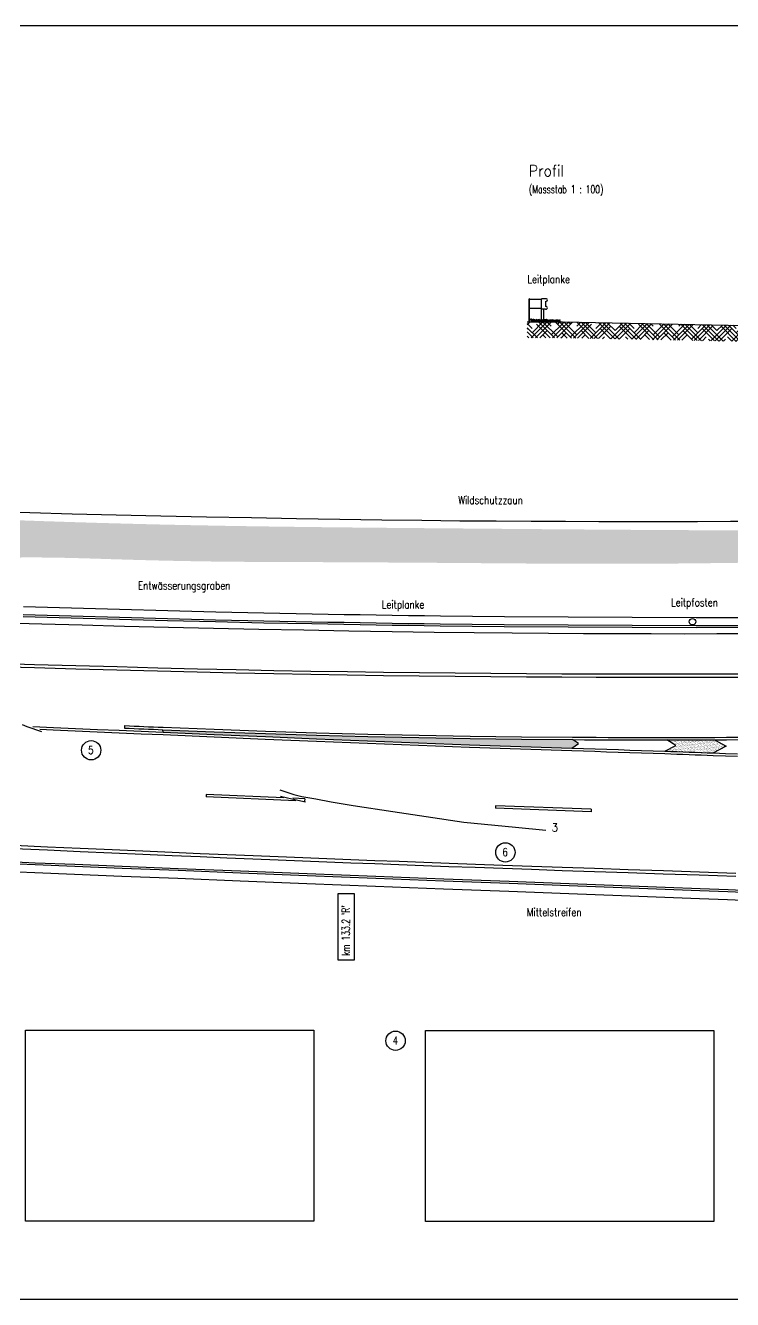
# Model space of a CAD drawing. Extents: x -209 to 22, y -29 to 51.
# Drawn here: x -125.9 to -81.8, y -28.7 to 50.9 of the extents above; entities that cross this region are included whole.
import ezdxf

# ---------------------------------------------------------------- set-up
doc = ezdxf.new("R2010")
doc.units = 0
doc.header["$MEASUREMENT"] = 0
doc.layers.get('0').update_dxf_attribs({"linetype": 'CONTINUOUS'})
for name, color, linetype in [('LAYER01', 3, 'CONTINUOUS'), ('LEITPFOSTEN', 7, 'CONTINUOUS'), ('LEITPLANKEN', 4, 'CONTINUOUS'), ('MARKIERUNGEN', 2, 'CONTINUOUS'), ('PROFIL', 7, 'CONTINUOUS'), ('SPUREN', 7, 'CONTINUOUS'), ('STRASSE', 7, 'CONTINUOUS'), ('TEXT_2', 7, 'CONTINUOUS'), ('TEXT_3', 7, 'CONTINUOUS'), ('VERSCHIEDENES', 8, 'CONTINUOUS'), ('ZAUN', 7, 'CONTINUOUS')]:
    doc.layers.add(name, color=color, linetype=linetype)
doc.styles.add('ROMANDUPLEX', font='romand.shx', dxfattribs={"height": 0.3})
picture_1 = doc.add_image_def('image5.jpg', size_in_pixel=(2128, 1411))
picture_2 = doc.add_image_def('image6.jpg', size_in_pixel=(2128, 1411))

msp = doc.modelspace()

# ---------------------------------------------------------------- hatches: boundary and pattern name
at = {"layer": 'PROFIL', "linetype": 'CONTINUOUS'}
h = msp.add_hatch(dxfattribs=at)
h.set_pattern_fill('HOUND', color=32, scale=3, angle=45, style=0)
h.paths.add_polyline_path([(-92.377, 32.361), (-94.577, 32.361), (-94.577, 31.361), (-92.396, 31.361)])
h = msp.add_hatch(dxfattribs=at)
h.set_pattern_fill('HOUND', color=256, scale=3, angle=45, style=0)
edge = h.paths.add_edge_path()
edge.add_line((-92.377, 32.361), (-92.396, 31.361))
edge.add_line((-92.377, 32.361), (-63.957, 31.801))
edge.add_line((-92.396, 31.361), (-63.976, 30.801))
edge.add_line((-63.957, 30.801), (-60.557, 30.801))
edge.add_line((-60.557, 31.801), (-60.557, 30.801))
edge.add_line((-63.957, 31.801), (-60.557, 31.801))
h = msp.add_hatch(dxfattribs=at)
h.set_pattern_fill('AR-SAND', color=256, scale=0.07, style=0)
h.paths.add_polyline_path([(-94.579, 6.275), (-97.587, 6.32), (-99.324, 6.348), (-101.839, 6.398), (-103.748, 6.437), (-104.818, 6.46), (-106.915, 6.516), (-108.736, 6.566), (-111.271, 6.644), (-112.677, 6.695), (-114.584, 6.762), (-115.996, 6.818), (-117.322, 6.877), (-117.299, 6.734), (-116.1, 6.678), (-114.263, 6.6), (-111.542, 6.482), (-109.716, 6.398), (-107.241, 6.303), (-105.567, 6.23), (-103.617, 6.152), (-101.328, 6.068), (-98.875, 5.972), (-96.495, 5.888), (-94.159, 5.81), (-91.784, 5.737), (-91.386, 6.023), (-91.75, 6.252)])
h = msp.add_hatch(dxfattribs=at)
h.set_pattern_fill('AR-SAND', color=256, scale=0.07, style=0)
h.paths.add_polyline_path([(-82.148, 5.856), (-82.872, 6.251), (-85.85, 6.243), (-85.303, 5.898), (-85.98, 5.537), (-82.951, 5.425)])
at = {"layer": 'VERSCHIEDENES', "linetype": 'CONTINUOUS'}
h = msp.add_hatch(dxfattribs=at)
h.set_pattern_fill('CONC', color=256, scale=2, style=0)
h.set_pattern_definition([(0, (1.9, 1.28), (0, 2), [0, -2]), (0, (1.92, 0.58), (0, 2), [0, -2]), (0, (1.98, 1.66), (0, 2), [0, -2]), (338.1986, (0.94, 1.04), (6.00000055, -1.9999998), [0.215406, -10.554924]), (216.8699, (1.14, 0.96), (5.9999998, 4.0000002), [0.1, -9.9]), (130.6013, (1.06, 0.9), (10.00000084, -11.99999804), [0.18439, -18.254698, 0]), (206.5651, (0.4, 0.66), (-1.9999983, -2.0000026), [0.044722, -4.427414, 0]), (326.3099, (0.36, 0.64), (3.9999991, -2.0000027), [0.072112, -7.138992]), (108.4349, (0.42, 0.6), (-1.9999968, 4.0000009), [0.063246, -6.26131, 0]), (225, (1.68, 0.46), (-4e-16, -2.000001), [0.084852, -2.743574, 0]), (0, (1.62, 0.4), (2, 2), [0.12, -1.88, 0]), (135, (1.74, 0.4), (-2.000001, 2e-16), [0.084852, -2.743574, 0]), (251.5651, (1.44, 1.74), (1.9999968, 4.0000009), [0.063246, -6.26131, 0]), (0, (1.42, 1.68), (2, 2), [0.1, -1.9, 0]), (143.1301, (1.52, 1.68), (-5.9999998, 4.0000002), [0.1, -9.9]), (213.6901, (0.38, 1.76), (3.9999991, 2.0000027), [0.072112, -7.138992]), (341.5651, (0.32, 1.72), (-4.0000009, 1.9999968), [0.126492, -6.198064]), (126.8699, (0.44, 1.68), (4.0000002, -5.9999998), [0.1, -9.9]), (0, (0.96, 1.68), (0, 2), [0, -2]), (0, (0.42, 1.16), (0, 2), [0, -2]), (0, (0.98, 0.42), (0, 2), [0, -2]), (0, (1.52, 1.04), (0, 2), [0, -2]), (0, (0.94, 1.38), (0, 2), [0, -2]), (0, (0.5, 1.44), (0, 2), [0, -2]), (0, (0.68, 1.32), (0, 2), [0, -2]), (0, (0.6, 0.84), (0, 2), [0, -2]), (0, (0.12, 0.92), (0, 2), [0, -2]), (0, (0.14, 1.38), (0, 2), [0, -2]), (0, (0.08, 1.82), (0, 2), [0, -2]), (0, (0.7, 1.9), (0, 2), [0, -2]), (0, (1.14, 1.98), (0, 2), [0, -2]), (0, (1.84, 1.9), (0, 2), [0, -2]), (0, (1.36, 1.28), (0, 2), [0, -2]), (0, (1.16, 1.64), (0, 2), [0, -2]), (0, (1.32, 0.68), (0, 2), [0, -2]), (0, (0.72, 0.58), (0, 2), [0, -2]), (0, (1.32, 0.14), (0, 2), [0, -2]), (0, (0.66, 0.26), (0, 2), [0, -2]), (0, (0.02, 0.2), (0, 2), [0, -2]), (0, (0.26, 0.1), (0, 2), [0, -2]), (0, (0.28, 0.38), (0, 2), [0, -2]), (0, (1.62, 0.06), (0, 2), [0, -2]), (0, (1.86, 0.88), (0, 2), [0, -2]), (0, (1.76, 1.48), (0, 2), [0, -2]), (0, (0.84, 0.04), (0, 2), [0, -2])])
h.paths.add_polyline_path([(-164.2, 21.511), (-164.847, 21.547), (-165.415, 21.581), (-165.908, 21.612), (-166.334, 21.64), (-166.698, 21.666), (-167.005, 21.688), (-167.263, 21.707), (-167.478, 21.723), (-167.654, 21.735), (-167.797, 21.742), (-167.912, 21.743), (-168.004, 21.737), (-168.077, 21.722), (-168.136, 21.697), (-168.186, 21.66), (-168.231, 21.611), (-168.277, 21.548), (-168.321, 21.472), (-168.366, 21.385), (-168.408, 21.287), (-168.448, 21.18), (-168.486, 21.065), (-168.52, 20.943), (-168.551, 20.815), (-168.576, 20.682), (-168.596, 20.546), (-168.61, 20.408), (-168.617, 20.269), (-168.617, 20.13), (-168.608, 19.994), (-168.591, 19.861), (-168.563, 19.732), (-168.525, 19.609), (-168.475, 19.492), (-168.411, 19.381), (-168.333, 19.277), (-168.238, 19.178), (-168.126, 19.087), (-167.994, 19.002), (-167.841, 18.924), (-167.667, 18.852), (-167.473, 18.787), (-167.259, 18.728), (-167.028, 18.673), (-166.781, 18.623), (-166.521, 18.575), (-166.247, 18.531), (-165.963, 18.488), (-165.669, 18.447), (-165.367, 18.408), (-165.058, 18.371), (-164.744, 18.339), (-164.424, 18.311), (-164.101, 18.289), (-163.776, 18.273), (-163.45, 18.264), (-163.123, 18.263), (-162.795, 18.27), (-162.465, 18.282), (-162.131, 18.298), (-161.792, 18.319), (-161.448, 18.341), (-161.097, 18.365), (-160.738, 18.389), (-160.369, 18.411), (-159.992, 18.432), (-159.606, 18.452), (-159.212, 18.469), (-158.81, 18.485), (-158.402, 18.497), (-157.987, 18.507), (-157.565, 18.513), (-157.136, 18.516), (-156.694, 18.514), (-156.232, 18.508), (-155.742, 18.496), (-155.217, 18.477), (-154.65, 18.452), (-154.033, 18.418), (-153.36, 18.376), (-152.626, 18.325), (-151.841, 18.266), (-151.021, 18.201), (-150.178, 18.13), (-149.327, 18.057), (-148.482, 17.981), (-147.657, 17.904), (-146.866, 17.829), (-146.119, 17.755), (-145.414, 17.684), (-144.744, 17.617), (-144.105, 17.552), (-143.49, 17.491), (-142.892, 17.433), (-142.307, 17.38), (-141.727, 17.331), (-141.149, 17.287), (-140.571, 17.248), (-139.994, 17.215), (-139.418, 17.188), (-138.844, 17.168), (-138.272, 17.156), (-137.703, 17.152), (-137.137, 17.157), (-136.573, 17.171), (-136.007, 17.192), (-135.435, 17.221), (-134.85, 17.255), (-134.248, 17.293), (-133.623, 17.334), (-132.971, 17.376), (-132.284, 17.418), (-131.562, 17.459), (-130.808, 17.499), (-130.029, 17.535), (-129.233, 17.567), (-128.427, 17.595), (-127.617, 17.618), (-126.81, 17.633), (-126.014, 17.642), (-125.234, 17.643), (-124.467, 17.637), (-123.712, 17.625), (-122.963, 17.608), (-122.218, 17.588), (-121.472, 17.565), (-120.723, 17.541), (-119.968, 17.518), (-119.202, 17.495), (-118.426, 17.474), (-117.638, 17.454), (-116.84, 17.435), (-116.031, 17.419), (-115.211, 17.404), (-114.379, 17.391), (-113.536, 17.381), (-112.68, 17.373), (-111.81, 17.366), (-110.921, 17.361), (-110.012, 17.357), (-109.077, 17.354), (-108.115, 17.351), (-107.123, 17.348), (-106.096, 17.343), (-105.033, 17.338), (-103.935, 17.332), (-102.808, 17.325), (-101.653, 17.317), (-100.475, 17.309), (-99.277, 17.3), (-98.061, 17.291), (-96.833, 17.281), (-95.593, 17.272), (-94.339, 17.263), (-93.066, 17.256), (-91.771, 17.25), (-90.449, 17.247), (-89.096, 17.246), (-87.708, 17.249), (-86.28, 17.256), (-84.809, 17.268), (-83.294, 17.284), (-81.735, 17.303), (-80.131, 17.326), (-78.482, 17.352), (-76.787, 17.381), (-75.047, 17.411), (-73.26, 17.443), (-71.426, 17.476), (-69.547, 17.51), (-67.624, 17.543), (-65.656, 17.575), (-63.647, 17.606), (-61.595, 17.634), (-59.504, 17.659), (-57.372, 17.679), (-55.206, 17.696), (-53.022, 17.709), (-50.844, 17.72), (-48.691, 17.731), (-46.587, 17.742), (-44.552, 17.755), (-42.607, 17.771), (-40.776, 17.791), (-39.072, 17.817), (-37.49, 17.848), (-36.016, 17.88), (-34.637, 17.914), (-33.34, 17.948), (-32.112, 17.979), (-30.939, 18.006), (-29.81, 18.028), (-28.713, 18.043), (-27.647, 18.053), (-26.613, 18.06), (-25.612, 18.065), (-24.646, 18.07), (-23.715, 18.077), (-22.821, 18.087), (-21.964, 18.102), (-21.147, 18.125), (-20.367, 18.155), (-19.624, 18.193), (-18.917, 18.241), (-18.244, 18.298), (-17.605, 18.367), (-16.998, 18.446), (-16.423, 18.538), (-15.878, 18.641), (-15.357, 18.753), (-14.854, 18.867), (-14.366, 18.98), (-13.885, 19.085), (-13.405, 19.178), (-12.922, 19.255), (-12.43, 19.309), (-11.923, 19.339), (-11.401, 19.346), (-10.864, 19.336), (-10.311, 19.314), (-9.744, 19.284), (-9.161, 19.251), (-8.564, 19.221), (-7.951, 19.197), (-7.324, 19.184), (-6.694, 19.182), (-6.071, 19.191), (-5.466, 19.21), (-4.889, 19.238), (-4.354, 19.274), (-3.869, 19.319), (-3.447, 19.371), (-3.095, 19.431), (-2.808, 19.498), (-2.578, 19.573), (-2.396, 19.656), (-2.253, 19.748), (-2.142, 19.849), (-2.053, 19.96), (-1.979, 20.081), (-1.912, 20.211), (-1.853, 20.349), (-1.802, 20.491), (-1.761, 20.634), (-1.732, 20.775), (-1.717, 20.91), (-1.715, 21.036), (-1.73, 21.151), (-1.762, 21.25), (-1.814, 21.336), (-1.886, 21.408), (-1.98, 21.468), (-2.099, 21.516), (-2.243, 21.553), (-2.414, 21.58), (-2.613, 21.598), (-2.844, 21.608), (-3.111, 21.61), (-3.421, 21.605), (-3.778, 21.592), (-4.19, 21.572), (-4.662, 21.546), (-5.2, 21.513), (-5.811, 21.474), (-6.497, 21.429), (-7.255, 21.379), (-8.077, 21.325), (-8.957, 21.267), (-9.887, 21.206), (-10.862, 21.143), (-11.873, 21.079), (-12.915, 21.014), (-13.981, 20.948), (-15.068, 20.884), (-16.177, 20.82), (-17.305, 20.757), (-18.451, 20.696), (-19.614, 20.638), (-20.792, 20.581), (-21.984, 20.528), (-23.191, 20.479), (-24.418, 20.432), (-25.671, 20.386), (-26.958, 20.342), (-28.287, 20.297), (-29.664, 20.252), (-31.095, 20.205), (-32.589, 20.155), (-34.151, 20.102), (-35.777, 20.047), (-37.465, 19.989), (-39.209, 19.931), (-41.005, 19.873), (-42.85, 19.816), (-44.739, 19.76), (-46.668, 19.707), (-48.633, 19.658), (-50.631, 19.612), (-52.66, 19.569), (-54.717, 19.53), (-56.8, 19.494), (-58.907, 19.462), (-61.035, 19.434), (-63.182, 19.409), (-65.345, 19.387), (-67.52, 19.369), (-69.704, 19.355), (-71.891, 19.343), (-74.078, 19.336), (-76.262, 19.332), (-78.437, 19.331), (-80.6, 19.334), (-82.748, 19.34), (-84.886, 19.35), (-87.019, 19.362), (-89.153, 19.376), (-91.295, 19.392), (-93.449, 19.409), (-95.622, 19.427), (-97.82, 19.446), (-100.045, 19.465), (-102.289, 19.484), (-104.539, 19.505), (-106.785, 19.528), (-109.013, 19.555), (-111.213, 19.584), (-113.372, 19.618), (-115.479, 19.658), (-117.524, 19.702), (-119.511, 19.752), (-121.446, 19.806), (-123.333, 19.864), (-125.18, 19.925), (-126.992, 19.988), (-128.775, 20.053), (-130.534, 20.118), (-132.275, 20.183), (-133.999, 20.249), (-135.707, 20.314), (-137.4, 20.379), (-139.078, 20.444), (-140.743, 20.51), (-142.394, 20.575), (-144.033, 20.64), (-145.659, 20.706), (-147.266, 20.771), (-148.847, 20.835), (-150.394, 20.899), (-151.902, 20.961), (-153.362, 21.022), (-154.767, 21.081), (-156.111, 21.138), (-157.386, 21.193), (-158.59, 21.245), (-159.72, 21.296), (-160.776, 21.343), (-161.753, 21.389), (-162.651, 21.432), (-163.468, 21.473)])

# ---------------------------------------------------------------- linework, layer by layer
at = {"layer": 'LAYER01', "color": 7, "linetype": 'CONTINUOUS'}
for p, q in [((-208.601, 50.885), (21.723, 50.885)), ((21.723, -28.726), (-208.601, -28.726))]:
    msp.add_line(p, q, dxfattribs=at)
at = {"layer": 'LEITPFOSTEN', "linetype": 'CONTINUOUS'}
msp.add_circle((-84.254, 13.626), 0.2, dxfattribs=at)
at = {"layer": 'LEITPLANKEN', "linetype": 'CONTINUOUS', "flags": 128}
for points in [[(-80.033, 13.877), (-84.026, 13.874), (-88.019, 13.882), (-92.012, 13.902), (-96.004, 13.933), (-99.997, 13.978), (-100.999, 13.991), (-102, 14.005), (-103.002, 14.019), (-104.004, 14.035), (-105.006, 14.051), (-106.008, 14.068), (-107.01, 14.087), (-108.011, 14.105), (-111.016, 14.167), (-114.02, 14.234), (-117.025, 14.307), (-120.029, 14.385), (-123.033, 14.466), (-126.038, 14.55)], [(-80.033, 13.257), (-84.027, 13.254), (-88.022, 13.262), (-92.016, 13.282), (-96.011, 13.313), (-100.005, 13.358), (-101.008, 13.371), (-102.01, 13.385), (-103.013, 13.399), (-104.015, 13.415), (-105.017, 13.431), (-106.02, 13.449), (-107.022, 13.467), (-108.024, 13.485), (-111.03, 13.547), (-114.036, 13.614), (-117.041, 13.687), (-120.046, 13.765), (-123.051, 13.846), (-126.056, 13.93)], [(-80.033, 13.377), (-84.027, 13.374), (-88.021, 13.382), (-92.016, 13.402), (-96.01, 13.433), (-100.004, 13.478), (-101.006, 13.491), (-102.008, 13.505), (-103.011, 13.519), (-104.013, 13.535), (-105.015, 13.551), (-106.018, 13.569), (-107.02, 13.587), (-108.022, 13.605), (-111.027, 13.667), (-114.033, 13.734), (-117.038, 13.807), (-120.043, 13.885), (-123.048, 13.966), (-126.053, 14.05)], [(-127.338, -1.464), (-125.305, -1.549), (-122.837, -1.649), (-119.873, -1.768), (-116.384, -1.907), (-112.484, -2.06), (-108.32, -2.223), (-104.038, -2.389), (-99.785, -2.554), (-95.709, -2.711), (-91.956, -2.856), (-88.674, -2.982), (-85.969, -3.085), (-83.79, -3.167), (-82.043, -3.232), (-80.636, -3.283)], [(-127.333, -1.344), (-125.3, -1.429), (-122.832, -1.529), (-119.868, -1.648), (-116.38, -1.787), (-112.48, -1.94), (-108.315, -2.103), (-104.033, -2.269), (-99.78, -2.434), (-95.704, -2.592), (-91.951, -2.736), (-88.669, -2.862), (-85.964, -2.965), (-83.785, -3.047), (-82.038, -3.112), (-80.632, -3.163)], [(-127.359, -1.964), (-125.326, -2.048), (-122.857, -2.149), (-119.893, -2.268), (-116.404, -2.406), (-112.504, -2.56), (-108.339, -2.722), (-104.057, -2.889), (-99.804, -3.054), (-95.728, -3.211), (-91.975, -3.355), (-88.693, -3.481), (-85.988, -3.584), (-83.808, -3.667), (-82.061, -3.732), (-80.654, -3.783)]]:
    msp.add_lwpolyline(points, dxfattribs=at)
at = {"layer": 'MARKIERUNGEN', "linetype": 'CONTINUOUS'}
for p, q in [((-119.719, 7.132), (-119.726, 6.982)), ((-117.306, 6.721), (-117.324, 6.879)), ((-91.793, 5.724), (-91.366, 6.023)), ((-91.366, 6.023), (-91.745, 6.262)), ((-85.98, 5.537), (-85.303, 5.898)), ((-85.303, 5.898), (-85.85, 6.243)), ((-82.148, 5.856), (-82.951, 5.425)), ((-82.872, 6.251), (-82.148, 5.856)), ((-114.622, 2.832), (-114.629, 2.682)), ((-109.02, 2.441), (-114.629, 2.682)), ((-109.77, 2.624), (-114.622, 2.832)), ((-108.471, 2.568), (-109.216, 2.6)), ((-108.471, 2.568), (-108.477, 2.418)), ((-96.561, 2.122), (-96.566, 1.972)), ((-90.589, 1.758), (-96.566, 1.972)), ((-90.584, 1.908), (-96.561, 2.122)), ((-90.584, 1.908), (-90.589, 1.758))]:
    msp.add_line(p, q, dxfattribs=at)
for points in [[(-127.886, 10.838), (-125.35, 10.763), (-122.775, 10.69), (-120.197, 10.619), (-117.655, 10.553), (-115.179, 10.493), (-112.767, 10.438), (-110.408, 10.389), (-108.094, 10.346), (-105.813, 10.307), (-103.558, 10.274), (-101.317, 10.246), (-99.08, 10.223), (-96.844, 10.204), (-94.618, 10.19), (-92.42, 10.179), (-90.265, 10.172), (-88.169, 10.168), (-86.149, 10.166), (-84.22, 10.166), (-82.398, 10.168), (-80.691, 10.171)], [(-127.88, 11.038), (-125.344, 10.963), (-122.769, 10.889), (-120.192, 10.819), (-117.65, 10.753), (-115.174, 10.693), (-112.762, 10.638), (-110.404, 10.589), (-108.09, 10.546), (-105.81, 10.507), (-103.555, 10.474), (-101.314, 10.446), (-99.079, 10.423), (-96.842, 10.404), (-94.617, 10.39), (-92.419, 10.379), (-90.264, 10.372), (-88.169, 10.368), (-86.148, 10.366), (-84.22, 10.366), (-82.398, 10.368), (-80.692, 10.371)], [(-119.726, 6.982), (-119.425, 6.969), (-119.125, 6.956), (-118.825, 6.943), (-118.525, 6.93), (-118.224, 6.917), (-117.924, 6.904), (-117.624, 6.892), (-117.324, 6.879), (-114.128, 6.753), (-110.931, 6.641), (-107.734, 6.544), (-104.537, 6.46), (-101.339, 6.39), (-98.141, 6.334), (-94.943, 6.291), (-91.745, 6.262), (-91.008, 6.257), (-90.271, 6.253), (-89.534, 6.25), (-88.797, 6.247), (-88.061, 6.245), (-87.324, 6.244), (-86.587, 6.243), (-85.85, 6.243), (-85.478, 6.244), (-85.106, 6.244), (-84.733, 6.245), (-84.361, 6.246), (-83.989, 6.247), (-83.617, 6.248), (-83.244, 6.25), (-82.872, 6.251), (-82.126, 6.255), (-81.38, 6.259)], [(-119.719, 7.132), (-119.419, 7.119), (-119.119, 7.106), (-118.818, 7.093), (-118.518, 7.08), (-118.218, 7.067), (-117.918, 7.054), (-117.617, 7.042), (-117.317, 7.029), (-114.122, 6.903), (-110.925, 6.791), (-107.729, 6.693), (-104.531, 6.61), (-101.334, 6.54), (-98.136, 6.484), (-94.938, 6.441), (-91.74, 6.412), (-91.003, 6.407), (-90.267, 6.403), (-89.53, 6.399), (-88.794, 6.397), (-88.057, 6.395), (-87.32, 6.393), (-86.584, 6.393), (-85.847, 6.393), (-85.475, 6.394), (-85.103, 6.394), (-84.731, 6.395), (-84.359, 6.396), (-83.986, 6.397), (-83.614, 6.398), (-83.242, 6.4), (-82.87, 6.401), (-82.124, 6.405), (-81.378, 6.409)], [(-126.609, -0.534), (-124.544, -0.628), (-122.504, -0.721), (-120.51, -0.811), (-118.588, -0.896), (-116.755, -0.976), (-115.006, -1.05), (-113.328, -1.121), (-111.71, -1.188), (-110.139, -1.252), (-108.605, -1.313), (-107.095, -1.372), (-105.597, -1.43), (-104.099, -1.487), (-102.587, -1.544), (-101.046, -1.601), (-99.462, -1.659), (-97.82, -1.718), (-96.105, -1.779), (-94.302, -1.843), (-92.397, -1.909), (-90.382, -1.979), (-88.269, -2.051), (-86.08, -2.125), (-83.832, -2.199), (-81.547, -2.275)], [(-126.6, -0.334), (-124.535, -0.429), (-122.495, -0.521), (-120.501, -0.611), (-118.579, -0.696), (-116.747, -0.776), (-114.997, -0.851), (-113.319, -0.921), (-111.701, -0.988), (-110.131, -1.052), (-108.597, -1.113), (-107.087, -1.172), (-105.589, -1.23), (-104.091, -1.287), (-102.58, -1.344), (-101.039, -1.401), (-99.455, -1.459), (-97.812, -1.518), (-96.097, -1.58), (-94.295, -1.643), (-92.391, -1.709), (-90.375, -1.779), (-88.263, -1.851), (-86.073, -1.925), (-83.826, -2), (-81.541, -2.075)]]:
    msp.add_lwpolyline(points, dxfattribs=at)
at = {"layer": 'MARKIERUNGEN', "linetype": 'CONTINUOUS', "flags": 128}
for points in [[(-125.46, 7.082), (-124.165, 7.024), (-122.793, 6.963), (-121.421, 6.902), (-120.05, 6.841), (-118.678, 6.781), (-117.306, 6.721), (-114.118, 6.582), (-110.929, 6.446), (-107.74, 6.312), (-104.551, 6.183), (-101.362, 6.059), (-98.172, 5.94), (-94.983, 5.828), (-91.793, 5.724), (-91.066, 5.702), (-90.34, 5.679), (-89.613, 5.657), (-88.886, 5.634), (-88.16, 5.611), (-87.433, 5.587), (-86.707, 5.563), (-85.98, 5.537), (-85.602, 5.523), (-85.223, 5.509), (-84.844, 5.494), (-84.466, 5.48), (-84.087, 5.466), (-83.708, 5.452), (-83.33, 5.438), (-82.951, 5.425), (-82.196, 5.4), (-81.441, 5.377)], [(-125.011, 6.912), (-124.171, 6.874), (-122.799, 6.813), (-121.427, 6.752), (-120.056, 6.691), (-118.684, 6.631), (-117.312, 6.571), (-114.123, 6.432), (-110.935, 6.296), (-107.746, 6.162), (-104.557, 6.033), (-101.367, 5.909), (-98.178, 5.79), (-94.988, 5.679), (-91.798, 5.574), (-91.072, 5.552), (-90.345, 5.529), (-89.618, 5.507), (-88.892, 5.484), (-88.165, 5.461), (-87.438, 5.438), (-86.712, 5.413), (-85.985, 5.387), (-85.607, 5.373), (-85.228, 5.359), (-84.849, 5.345), (-84.471, 5.33), (-84.092, 5.316), (-83.714, 5.302), (-83.335, 5.288), (-82.956, 5.275), (-82.201, 5.25), (-81.446, 5.227)]]:
    msp.add_lwpolyline(points, dxfattribs=at)
at = {"layer": 'PROFIL', "linetype": 'CONTINUOUS'}
for p, q in [((-94.457, 32.361), (-94.457, 33.812)), ((-94.427, 33.812), (-94.457, 33.812)), ((-94.427, 32.361), (-94.427, 33.812)), ((-94.427, 33.779), (-93.677, 33.779)), ((-93.677, 32.361), (-93.677, 33.812)), ((-93.438, 33.812), (-93.677, 33.812)), ((-93.436, 33.648), (-93.438, 33.322)), ((-93.677, 33.19), (-94.427, 33.19)), ((-93.436, 33.157), (-93.677, 33.157)), ((-93.531, 32.361), (-93.531, 33.157)), ((-94.577, 32.361), (-92.377, 32.361)), ((-92.377, 32.361), (-63.957, 31.801))]:
    msp.add_line(p, q, dxfattribs=at)
at = {"layer": 'PROFIL', "color": 3, "linetype": 'CONTINUOUS'}
for p, q in [((-94.401, 32.481), (-94.434, 32.533)), ((-94.335, 32.464), (-94.401, 32.481)), ((-94.368, 32.52), (-94.388, 32.55)), ((-94.322, 32.523), (-94.368, 32.52)), ((-94.286, 32.421), (-94.358, 32.5)), ((-94.292, 32.415), (-94.335, 32.464)), ((-94.276, 32.487), (-94.322, 32.523)), ((-94.276, 32.421), (-94.312, 32.507)), ((-94.292, 32.424), (-94.206, 32.448)), ((-94.246, 32.474), (-94.279, 32.527)), ((-94.259, 32.424), (-94.276, 32.487)), ((-94.272, 32.438), (-94.249, 32.497)), ((-94.266, 32.421), (-94.243, 32.461)), ((-94.253, 32.421), (-94.233, 32.49)), ((-94.18, 32.457), (-94.246, 32.474)), ((-94.239, 32.428), (-94.183, 32.484)), ((-94.236, 32.421), (-94.197, 32.431)), ((-94.213, 32.514), (-94.233, 32.543)), ((-94.233, 32.49), (-94.216, 32.53)), ((-94.226, 32.421), (-94.213, 32.481)), ((-94.167, 32.517), (-94.213, 32.514)), ((-94.13, 32.415), (-94.203, 32.494)), ((-94.197, 32.431), (-94.13, 32.471)), ((-94.137, 32.408), (-94.18, 32.457)), ((-94.121, 32.481), (-94.167, 32.517)), ((-94.121, 32.415), (-94.157, 32.5)), ((-94.137, 32.418), (-94.051, 32.441)), ((-94.13, 32.471), (-94.094, 32.464)), ((-94.104, 32.418), (-94.121, 32.481)), ((-94.117, 32.431), (-94.094, 32.49)), ((-94.111, 32.415), (-94.088, 32.454)), ((-94.097, 32.415), (-94.078, 32.484)), ((-94.084, 32.421), (-94.028, 32.477)), ((-94.078, 32.484), (-94.061, 32.523)), ((-94.071, 32.415), (-94.058, 32.474)), ((-94.059, 32.407), (-93.983, 32.483)), ((-94.041, 32.424), (-93.975, 32.464)), ((-94.018, 32.507), (-93.972, 32.502)), ((-93.962, 32.415), (-94.017, 32.473)), ((-94.007, 32.448), (-93.941, 32.462)), ((-93.91, 32.41), (-93.995, 32.436)), ((-93.976, 32.409), (-93.987, 32.469)), ((-93.967, 32.478), (-93.982, 32.518)), ((-93.975, 32.464), (-93.939, 32.457)), ((-93.972, 32.502), (-93.952, 32.531)), ((-93.95, 32.408), (-93.967, 32.478)), ((-93.936, 32.407), (-93.958, 32.448)), ((-93.929, 32.423), (-93.95, 32.484)), ((-93.943, 32.411), (-93.924, 32.473)), ((-93.941, 32.462), (-93.906, 32.513)), ((-93.926, 32.407), (-93.887, 32.491)), ((-93.924, 32.473), (-93.876, 32.507)), ((-93.917, 32.407), (-93.841, 32.483)), ((-93.91, 32.4), (-93.865, 32.448)), ((-93.876, 32.507), (-93.83, 32.502)), ((-93.865, 32.448), (-93.799, 32.462)), ((-93.837, 32.415), (-93.751, 32.438)), ((-93.83, 32.502), (-93.81, 32.531)), ((-93.83, 32.467), (-93.794, 32.461)), ((-93.804, 32.415), (-93.82, 32.477)), ((-93.783, 32.462), (-93.819, 32.456)), ((-93.817, 32.428), (-93.794, 32.487)), ((-93.81, 32.411), (-93.787, 32.451)), ((-93.799, 32.462), (-93.764, 32.513)), ((-93.797, 32.411), (-93.777, 32.481)), ((-93.784, 32.418), (-93.728, 32.474)), ((-93.718, 32.42), (-93.783, 32.462)), ((-93.777, 32.481), (-93.761, 32.52)), ((-93.771, 32.411), (-93.757, 32.471)), ((-93.741, 32.421), (-93.675, 32.461)), ((-93.675, 32.415), (-93.729, 32.473)), ((-93.623, 32.41), (-93.707, 32.436)), ((-93.689, 32.409), (-93.7, 32.469)), ((-93.68, 32.478), (-93.695, 32.518)), ((-93.662, 32.408), (-93.68, 32.478)), ((-93.641, 32.462), (-93.677, 32.456)), ((-93.675, 32.461), (-93.638, 32.454)), ((-93.649, 32.407), (-93.671, 32.448)), ((-93.642, 32.423), (-93.663, 32.484)), ((-93.656, 32.411), (-93.637, 32.473)), ((-93.576, 32.42), (-93.641, 32.462)), ((-93.639, 32.407), (-93.6, 32.491)), ((-93.637, 32.473), (-93.589, 32.507)), ((-93.629, 32.407), (-93.554, 32.483)), ((-93.623, 32.4), (-93.578, 32.448)), ((-93.589, 32.507), (-93.543, 32.502)), ((-93.533, 32.415), (-93.587, 32.473)), ((-93.578, 32.448), (-93.512, 32.462)), ((-93.481, 32.41), (-93.565, 32.436)), ((-93.547, 32.409), (-93.558, 32.469)), ((-93.538, 32.478), (-93.553, 32.518)), ((-93.543, 32.502), (-93.522, 32.531)), ((-93.52, 32.408), (-93.538, 32.478)), ((-93.507, 32.407), (-93.529, 32.448)), ((-93.5, 32.423), (-93.521, 32.484)), ((-93.514, 32.411), (-93.495, 32.473)), ((-93.512, 32.462), (-93.477, 32.513)), ((-93.497, 32.407), (-93.458, 32.491)), ((-93.495, 32.473), (-93.447, 32.507)), ((-93.487, 32.407), (-93.412, 32.483)), ((-93.481, 32.4), (-93.436, 32.448)), ((-93.447, 32.507), (-93.401, 32.502)), ((-93.407, 32.457), (-93.44, 32.51)), ((-93.42, 32.408), (-93.437, 32.471)), ((-93.436, 32.448), (-93.37, 32.462)), ((-93.434, 32.421), (-93.411, 32.481)), ((-93.427, 32.405), (-93.404, 32.444)), ((-93.414, 32.405), (-93.394, 32.474)), ((-93.341, 32.441), (-93.407, 32.457)), ((-93.401, 32.502), (-93.38, 32.531)), ((-93.401, 32.411), (-93.345, 32.467)), ((-93.374, 32.497), (-93.394, 32.527)), ((-93.394, 32.474), (-93.378, 32.514)), ((-93.387, 32.405), (-93.374, 32.464)), ((-93.328, 32.5), (-93.374, 32.497)), ((-93.37, 32.462), (-93.335, 32.513)), ((-93.292, 32.398), (-93.364, 32.477)), ((-93.358, 32.415), (-93.292, 32.454)), ((-93.298, 32.391), (-93.341, 32.441)), ((-93.282, 32.464), (-93.328, 32.5)), ((-93.282, 32.398), (-93.318, 32.484)), ((-93.292, 32.454), (-93.255, 32.448)), ((-93.265, 32.401), (-93.282, 32.464)), ((-93.278, 32.415), (-93.255, 32.474)), ((-93.259, 32.398), (-93.239, 32.467)), ((-93.245, 32.405), (-93.189, 32.461)), ((-93.239, 32.467), (-93.222, 32.507)), ((-93.232, 32.398), (-93.219, 32.457)), ((-93.22, 32.39), (-93.144, 32.467)), ((-93.203, 32.408), (-93.136, 32.448)), ((-93.18, 32.491), (-93.134, 32.486)), ((-93.124, 32.398), (-93.178, 32.456)), ((-93.169, 32.431), (-93.102, 32.445)), ((-93.137, 32.392), (-93.148, 32.452)), ((-93.128, 32.461), (-93.143, 32.501)), ((-93.136, 32.448), (-93.1, 32.441)), ((-93.134, 32.486), (-93.113, 32.515)), ((-93.111, 32.391), (-93.128, 32.461)), ((-93.09, 32.407), (-93.111, 32.467)), ((-93.104, 32.394), (-93.085, 32.456)), ((-93.102, 32.445), (-93.067, 32.497)), ((-93.088, 32.39), (-93.048, 32.475)), ((-93.085, 32.456), (-93.038, 32.491)), ((-93.078, 32.39), (-93.002, 32.467)), ((-93.038, 32.491), (-92.992, 32.486)), ((-93.027, 32.431), (-92.96, 32.445)), ((-92.992, 32.486), (-92.971, 32.515)), ((-92.991, 32.451), (-92.955, 32.444)), ((-92.965, 32.398), (-92.981, 32.461)), ((-92.944, 32.445), (-92.98, 32.44)), ((-92.978, 32.411), (-92.955, 32.471)), ((-92.96, 32.445), (-92.925, 32.497)), ((-92.958, 32.395), (-92.938, 32.464)), ((-92.945, 32.401), (-92.889, 32.457)), ((-92.879, 32.403), (-92.944, 32.445)), ((-92.938, 32.464), (-92.922, 32.504)), ((-92.932, 32.395), (-92.919, 32.454)), ((-92.902, 32.405), (-92.836, 32.444)), ((-92.836, 32.398), (-92.89, 32.456)), ((-92.85, 32.392), (-92.861, 32.452)), ((-92.841, 32.461), (-92.856, 32.501)), ((-92.823, 32.391), (-92.841, 32.461)), ((-92.802, 32.445), (-92.838, 32.44)), ((-92.836, 32.444), (-92.8, 32.438)), ((-92.803, 32.407), (-92.824, 32.467)), ((-92.817, 32.394), (-92.798, 32.456)), ((-92.737, 32.403), (-92.802, 32.445)), ((-92.8, 32.39), (-92.761, 32.475)), ((-92.798, 32.456), (-92.75, 32.491)), ((-92.79, 32.39), (-92.715, 32.467)), ((-92.75, 32.491), (-92.704, 32.486)), ((-92.694, 32.398), (-92.748, 32.456)), ((-92.739, 32.431), (-92.673, 32.445)), ((-92.708, 32.392), (-92.719, 32.452)), ((-92.699, 32.461), (-92.714, 32.501)), ((-92.704, 32.486), (-92.683, 32.515)), ((-92.681, 32.391), (-92.699, 32.461)), ((-92.661, 32.407), (-92.682, 32.467)), ((-92.675, 32.394), (-92.656, 32.456)), ((-92.673, 32.445), (-92.638, 32.497)), ((-92.658, 32.39), (-92.619, 32.475)), ((-92.656, 32.456), (-92.608, 32.491)), ((-92.648, 32.39), (-92.573, 32.467)), ((-92.606, 32.39), (-92.53, 32.467)), ((-92.597, 32.431), (-92.531, 32.445)), ((-92.588, 32.408), (-92.522, 32.448)), ((-92.565, 32.491), (-92.519, 32.486)), ((-92.509, 32.398), (-92.564, 32.456)), ((-92.523, 32.392), (-92.534, 32.452)), ((-92.514, 32.461), (-92.529, 32.501))]:
    msp.add_line(p, q, dxfattribs=at)
at = {"layer": 'PROFIL', "linetype": 'CONTINUOUS'}
for centre in [(-93.42, 33.73), (-93.42, 33.24)]:
    msp.add_ellipse(centre, major_axis=(-0.104, 0), ratio=0.804845, start_param=1.414257, end_param=4.894322, dxfattribs=at)
at = {"layer": 'SPUREN', "linetype": 'CONTINUOUS'}
for points in [[(-124.888, 6.747), (-125.191, 6.854), (-125.495, 6.962), (-125.798, 7.069), (-126.102, 7.176)], [(-110.019, 3.113), (-109.149, 2.83), (-108.644, 2.71), (-107.777, 2.551), (-106.822, 2.379), (-105.445, 2.14), (-102.973, 1.774), (-100.881, 1.451), (-98.53, 1.106), (-95.316, 0.785), (-93.418, 0.598)], [(-109.981, 2.717), (-109.266, 2.554), (-108.423, 2.369)]]:
    msp.add_lwpolyline(points, dxfattribs=at)
at = {"layer": 'STRASSE', "linetype": 'CONTINUOUS'}
msp.add_lwpolyline([(-127.284, 13.561), (-124.895, 13.494), (-122.371, 13.426), (-119.724, 13.359), (-116.982, 13.294), (-114.178, 13.231), (-111.346, 13.171), (-108.517, 13.115), (-105.726, 13.064), (-103.005, 13.018), (-100.386, 12.98), (-97.895, 12.949), (-95.521, 12.925), (-93.247, 12.907), (-91.055, 12.894), (-88.925, 12.886), (-86.84, 12.881), (-84.781, 12.88), (-82.731, 12.881), (-80.675, 12.884)], dxfattribs=at)
at = {"layer": 'TEXT_2', "linetype": 'CONTINUOUS'}
for centre in [(-121.806, 5.595), (-95.942, -0.785), (-102.799, -12.558)]:
    msp.add_circle(centre, 0.603, dxfattribs=at)
at = {"layer": 'TEXT_3', "linetype": 'CONTINUOUS'}
msp.add_lwpolyline([(-106.412, -7.503), (-105.367, -7.503), (-105.367, -3.375), (-106.412, -3.375)], close=True, dxfattribs=at)
at = {"layer": 'ZAUN', "linetype": 'CONTINUOUS'}
msp.add_lwpolyline([(-128.164, 20.51), (-125.64, 20.442), (-122.993, 20.376), (-120.251, 20.31), (-117.448, 20.247), (-114.615, 20.187), (-111.787, 20.131), (-108.995, 20.08), (-106.274, 20.035), (-103.655, 19.996), (-101.164, 19.965), (-98.791, 19.941), (-96.517, 19.923), (-94.324, 19.91), (-92.194, 19.902), (-90.109, 19.898), (-88.05, 19.896), (-86, 19.898), (-83.944, 19.9), (-81.89, 19.905), (-79.846, 19.911)], dxfattribs=at)

# ---------------------------------------------------------------- texts
at = {"layer": 'LEITPFOSTEN', "linetype": 'CONTINUOUS', "style": 'ROMANDUPLEX'}
for s, height, width, p in [('Profil', 0.7, 0.9, (-94.47, 41.451)), ('(Massstab 1 : 100)', 0.5, 0.7, (-94.47, 40.398)), ('Leitplanke', 0.5, 0.8, (-94.571, 34.785)), ('Wildschutzzaun', 0.5, 0.8, (-98.878, 20.982)), ('Entwässerungsgraben', 0.5, 0.8, (-118.888, 15.64)), ('Leitplanke', 0.5, 0.8, (-103.657, 14.46)), ('Leitpfosten', 0.5, 0.8, (-85.596, 14.587)), ('Mittelstreifen', 0.5, 0.8, (-94.598, -4.77))]:
    msp.add_text(s, height=height, dxfattribs=dict(at, width=width)).set_placement(p)
at = {"layer": 'LEITPFOSTEN', "linetype": 'CONTINUOUS', "style": 'ROMANDUPLEX', "width": 0.7}
msp.add_text("km 133.2 'R'", height=0.5, rotation=90, dxfattribs=at).set_placement((-105.654, -7.245))
at = {"layer": 'TEXT_2', "color": 3, "linetype": 'CONTINUOUS', "style": 'ROMANDUPLEX', "width": 0.8}
for s, p in [('5', (-121.996, 5.36)), ('6', (-96.132, -1.02)), ('4', (-102.989, -12.793))]:
    msp.add_text(s, height=0.5, dxfattribs=at).set_placement(p)
at = {"layer": 'TEXT_3', "color": 1, "linetype": 'CONTINUOUS', "style": 'ROMANDUPLEX'}
msp.add_text('3', height=0.5, dxfattribs=at).set_placement((-93.061, 0.526))

# ---------------------------------------------------------------- pictures from other files: only their frames are drawn
at = {"linetype": 'CONTINUOUS'}
image = msp.add_image(picture_2, insert=(-125.899, -23.833), size_in_units=(18.001, 11.936), dxfattribs=at)
image.dxf.flags = 7
image = msp.add_image(picture_1, insert=(-100.929, -23.844), size_in_units=(18.001, 11.936), dxfattribs=at)
image.dxf.flags = 7

doc.saveas('drawing.dxf')
